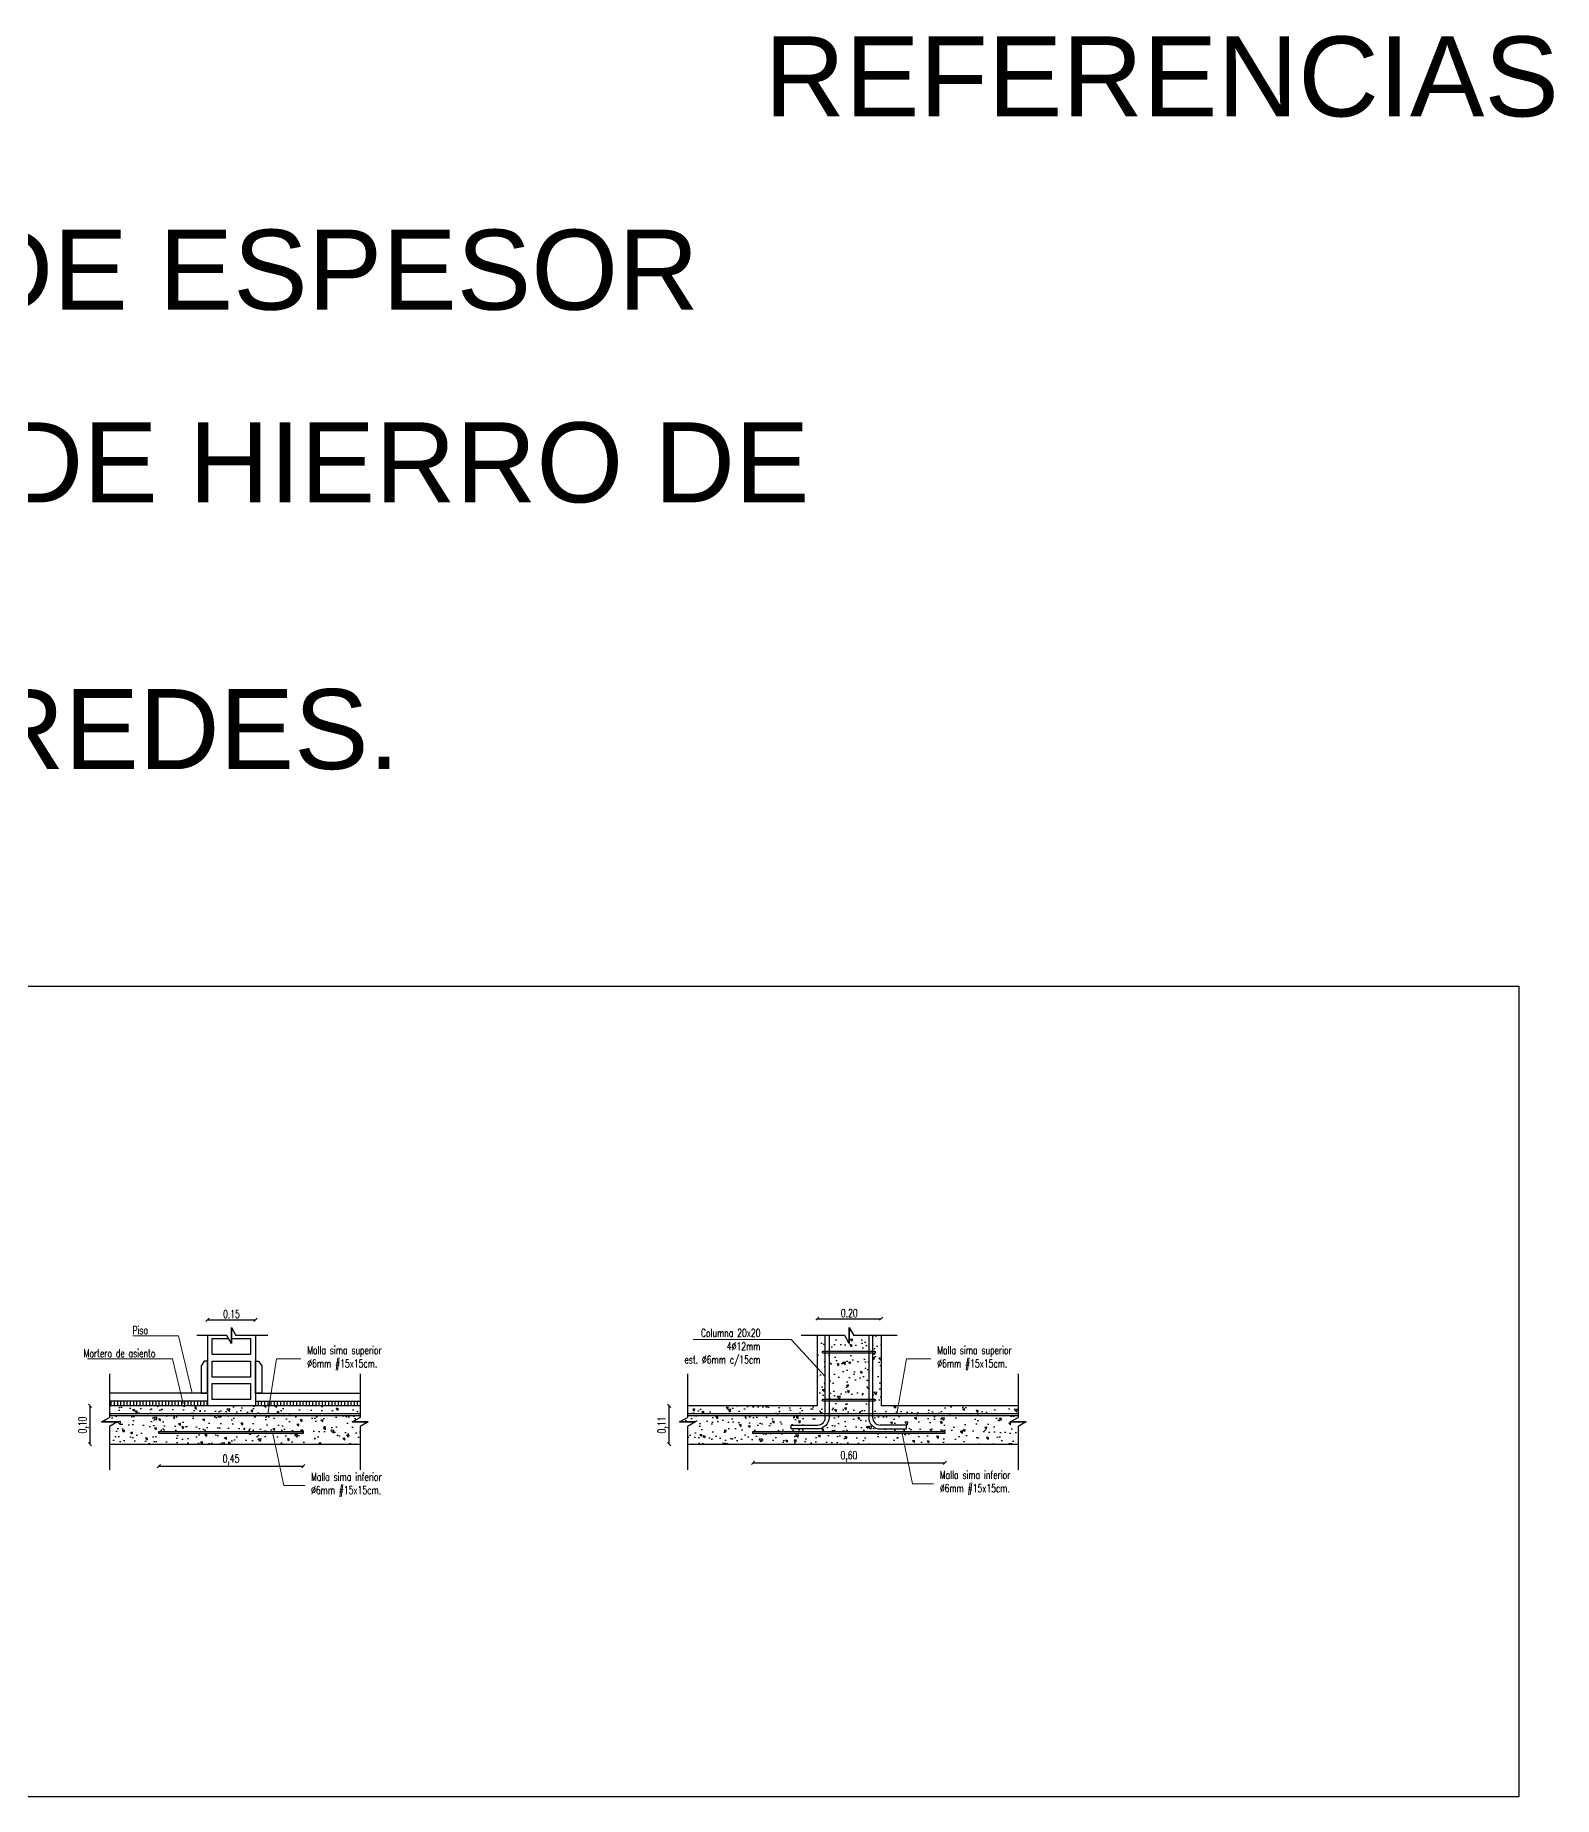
# Model space of a CAD drawing. Header units: millimetres. Extents: x 157 to 449, y 13 to 189.
# Drawn here: x 211.39 to 216.14, y 183.52 to 189.02 of the extents above; entities that cross this region are included whole.
import ezdxf
from ezdxf import colors
from ezdxf.entities.mleader import LeaderData, LeaderLine
from ezdxf.math import Vec2, Vec3

# ---------------------------------------------------------------- set-up
doc = ezdxf.new("R2010")
doc.units = ezdxf.units.MM
doc.header["$LTSCALE"] = 0.1
doc.header["$MEASUREMENT"] = 0
doc.header["$PDMODE"] = 3
doc.header["$PDSIZE"] = 0.1
doc.layers.get('DEFPOINTS').update_dxf_attribs({"color": 1})
doc.layers.add('00-COTAS', color=1, linetype='Continuous', lineweight=9)
doc.layers.add('referencias', color=1, linetype='Continuous', lineweight=5)
for name, color, linetype in [('00-muros-a', 2, 'Continuous'), ('armadura', 10, 'Continuous'), ('CORTE-3', 3, 'Continuous'), ('corte2', 2, 'Continuous'), ('corte5', 5, 'Continuous'), ('FUNDACIONES-TEXTOS', 2, 'Continuous'), ('LADRILLOS', 3, 'Continuous'), ('TRAMAS', 8, 'Continuous')]:
    doc.layers.add(name, color=color, linetype=linetype)
doc.styles.add('COTAS', font='ROMANS.shx', dxfattribs={"width": 0.7})
doc.dimstyles.new('COTA-20', dxfattribs={"dimscale": 1.75, "dimtxt": 0.015, "dimasz": 0.004, "dimexe": 0.08, "dimexo": 0.1, "dimgap": 0.005, "dimtad": 1, "dimzin": 0, "dimdsep": 46, "dimtxsty": 'COTAS', "dimblk": 'DOT', "dimcen": 0.1, "dimse1": 1, "dimse2": 1, "dimclrd": 256, "dimclre": 256, "dimclrt": 256, "dimadec": 0, "dimazin": 0, "dimtfac": 1, "dimtix": 1, "dimtmove": 2, "dimatfit": 3, "dimldrblk": 'DOT', "dimfxl": 0, "dimtolj": 1, "dimtzin": 0, "dimarcsym": 0})
pattern_1 = [(140, (-18.308726, 46.759826), (0.006275213, 0.071726018), [0.0075, -0.0825]), (85, (-18.308726, 46.759826), (-0.075219213, -0.013875133), [0.006, -0.066]), (190.451444, (-18.3082, 46.7658), (-0.068943999, 0.057850885), [0.00637402, -0.070114211]), (136.1842, (-18.32873, 46.75983), (0.016551928, 0.106724133), [0.01125, -0.12375]), (186.635635, (-18.32735, 46.76872), (-0.09741186, 0.093466195), [0.009561034, -0.105171376]), (81.184164, (-18.32873, 46.75983), (-0.09741186, 0.093466195), [0.009, -0.099]), (111, (-18.323726, 46.769826), (0.040261889, 0.059690705), [0.0075, -0.0825]), (56, (-18.323726, 46.769826), (-0.072515005, 0.024331533), [0.006, -0.066]), (161.451445, (-18.32037, 46.7748), (-0.032253115, 0.084022238), [0.006374019, -0.070114211]), (127.5, (-18.308726, 46.759826), (-0.0332893854, 0.0012159855), [0, -0.0652, 0, -0.067, 0, -0.06625]), (97.5, (-18.308726, 46.759826), (-0.039441171, 0.0263069537), [0, -0.0382, 0, -0.0637, 0, -0.02525]), (57.5, (-18.308726, 46.737526), (0.0022554872, 0.0533822436), [0, -0.025, 0, -0.078, 0, -0.1035]), (47.5, (-18.308726, 46.727526), (-0.010010498, 0.058318617), [0, -0.0325, 0, -0.0518, 0, -0.0735])]
pattern_2 = [(140, (-18.979884, 46.759826), (0.006275213, 0.071726018), [0.0075, -0.0825]), (85, (-18.979884, 46.759826), (-0.075219213, -0.013875133), [0.006, -0.066]), (190.451444, (-18.97936, 46.7658), (-0.068943999, 0.057850885), [0.00637402, -0.070114211]), (136.1842, (-18.99988, 46.75983), (0.016551928, 0.106724133), [0.01125, -0.12375]), (186.635635, (-18.9985, 46.76872), (-0.09741186, 0.093466195), [0.009561034, -0.105171376]), (81.184164, (-18.99988, 46.75983), (-0.09741186, 0.093466195), [0.009, -0.099]), (111, (-18.994884, 46.769826), (0.040261889, 0.059690705), [0.0075, -0.0825]), (56, (-18.994884, 46.769826), (-0.072515005, 0.024331533), [0.006, -0.066]), (161.451445, (-18.99153, 46.7748), (-0.032253115, 0.084022238), [0.006374019, -0.070114211]), (127.5, (-18.979884, 46.759826), (-0.0332893854, 0.0012159855), [0, -0.0652, 0, -0.067, 0, -0.06625]), (97.5, (-18.979884, 46.759826), (-0.039441171, 0.0263069537), [0, -0.0382, 0, -0.0637, 0, -0.02525]), (57.5, (-18.979884, 46.737526), (0.0022554872, 0.0533822436), [0, -0.025, 0, -0.078, 0, -0.1035]), (47.5, (-18.979884, 46.727526), (-0.010010498, 0.058318617), [0, -0.0325, 0, -0.0518, 0, -0.0735])]

# ---------------------------------------------------------------- blocks, each defined once
blk = doc.blocks.new('_Oblique')
at = {"color": 0, "linetype": 'ByBlock', "lineweight": -2}
blk.add_line((-0.5, -0.5), (0.5, 0.5), dxfattribs=at)
blk = doc.blocks.new('*D14')
at = {"layer": '00-COTAS', "lineweight": -2, "transparency": 16777216}
blk.add_line((211.7786, 184.5489), (212.2304, 184.5489), dxfattribs=at)
at = {"layer": 'DEFPOINTS', "color": 0, "transparency": 16777216}
for p in [(211.7786, 184.6676), (212.2304, 184.6676), (212.2304, 184.5489)]:
    blk.add_point(p, dxfattribs=at)
at = {"layer": '00-COTAS', "lineweight": -2, "transparency": 16777216, "xscale": 0.01, "yscale": 0.01, "zscale": 0.01, "rotation": 180}
blk.add_blockref('_Oblique', (211.7786, 184.5489), dxfattribs=at)
at = {"layer": '00-COTAS', "lineweight": -2, "transparency": 16777216, "xscale": 0.01, "yscale": 0.01, "zscale": 0.01}
blk.add_blockref('_Oblique', (212.2304, 184.5489), dxfattribs=at)
at = {"layer": '00-COTAS', "transparency": 16777216, "insert": (212.0045, 184.5688), "char_height": 0.025, "attachment_point": 5, "style": 'COTAS'}
blk.add_mtext('\\A1;0,45', dxfattribs=at)
blk = doc.blocks.new('_Dot')
at = {"color": 0, "linetype": 'ByBlock', "lineweight": -2}
blk.add_line((-0.5, 0), (-1, 0), dxfattribs=at)
at = {"color": 0, "linetype": 'ByBlock', "const_width": 0.5}
blk.add_lwpolyline([(-0.25, 0, 1), (0.25, 0, 1)], format="xyb", close=True, dxfattribs=at)
blk = doc.blocks.new('*D15')
at = {"layer": '00-COTAS', "lineweight": -2, "transparency": 16777216}
blk.add_line((213.636, 184.5595), (214.236, 184.5595), dxfattribs=at)
at = {"layer": 'DEFPOINTS', "color": 0, "transparency": 16777216}
for p in [(213.636, 184.6676), (214.236, 184.6676), (214.236, 184.5595)]:
    blk.add_point(p, dxfattribs=at)
at = {"layer": '00-COTAS', "lineweight": -2, "transparency": 16777216, "xscale": 0.01, "yscale": 0.01, "zscale": 0.01, "rotation": 180}
blk.add_blockref('_Oblique', (213.636, 184.5595), dxfattribs=at)
at = {"layer": '00-COTAS', "lineweight": -2, "transparency": 16777216, "xscale": 0.01, "yscale": 0.01, "zscale": 0.01}
blk.add_blockref('_Oblique', (214.236, 184.5595), dxfattribs=at)
at = {"layer": '00-COTAS', "transparency": 16777216, "insert": (213.936, 184.5794), "char_height": 0.025, "attachment_point": 5, "style": 'COTAS'}
blk.add_mtext('\\A1;0,60', dxfattribs=at)
blk = doc.blocks.new('*D6')
at = {"layer": '00-COTAS', "lineweight": -2, "transparency": 16777216}
blk.add_line((211.5636, 184.6176), (211.5636, 184.7376), dxfattribs=at)
at = {"layer": 'DEFPOINTS', "color": 0, "transparency": 16777216}
for p in [(211.5636, 184.7376), (211.6306, 184.7376), (211.6306, 184.6176)]:
    blk.add_point(p, dxfattribs=at)
at = {"layer": '00-COTAS', "lineweight": -2, "transparency": 16777216, "xscale": 0.01, "yscale": 0.01, "zscale": 0.01}
for p, rotation in [((211.5636, 184.7376), 90), ((211.5636, 184.6176), 270)]:
    blk.add_blockref('_Oblique', p, dxfattribs=dict(at, rotation=rotation))
at = {"layer": '00-COTAS', "transparency": 16777216, "insert": (211.5437, 184.6776), "char_height": 0.025, "attachment_point": 5, "rotation": 90, "style": 'COTAS'}
blk.add_mtext('\\A1;0,10', dxfattribs=at)
blk = doc.blocks.new('*D7')
at = {"layer": '00-COTAS', "lineweight": -2, "transparency": 16777216}
blk.add_line((213.3743, 184.6176), (213.3743, 184.7376), dxfattribs=at)
at = {"layer": 'DEFPOINTS', "color": 0, "transparency": 16777216}
for p in [(213.3743, 184.7376), (213.4412, 184.7376), (213.4412, 184.6176)]:
    blk.add_point(p, dxfattribs=at)
at = {"layer": '00-COTAS', "lineweight": -2, "transparency": 16777216, "xscale": 0.01, "yscale": 0.01, "zscale": 0.01}
for p, rotation in [((213.3743, 184.7376), 90), ((213.3743, 184.6176), 270)]:
    blk.add_blockref('_Oblique', p, dxfattribs=dict(at, rotation=rotation))
at = {"layer": '00-COTAS', "transparency": 16777216, "insert": (213.3544, 184.6776), "char_height": 0.025, "attachment_point": 5, "rotation": 90, "style": 'COTAS'}
blk.add_mtext('\\A1;0,11', dxfattribs=at)
blk = doc.blocks.new('*D9')
at = {"layer": '00-COTAS', "lineweight": -2, "transparency": 16777216}
blk.add_line((211.9307, 185.0067), (212.0807, 185.0067), dxfattribs=at)
at = {"layer": 'DEFPOINTS', "color": 0, "transparency": 16777216}
for p in [(212.0807, 185.0067), (211.9307, 184.9574), (212.0807, 184.9574)]:
    blk.add_point(p, dxfattribs=at)
at = {"layer": '00-COTAS', "lineweight": -2, "transparency": 16777216, "xscale": 0.01, "yscale": 0.01, "zscale": 0.01, "rotation": 180}
blk.add_blockref('_Oblique', (211.9307, 185.0067), dxfattribs=at)
at = {"layer": '00-COTAS', "lineweight": -2, "transparency": 16777216, "xscale": 0.01, "yscale": 0.01, "zscale": 0.01}
blk.add_blockref('_Oblique', (212.0807, 185.0067), dxfattribs=at)
at = {"layer": '00-COTAS', "transparency": 16777216, "insert": (212.0057, 185.0242), "char_height": 0.025, "attachment_point": 5, "style": 'COTAS'}
blk.add_mtext('\\A1;0.15', dxfattribs=at)
blk = doc.blocks.new('*D10')
at = {"layer": '00-COTAS', "lineweight": -2, "transparency": 16777216}
blk.add_line((213.8371, 185.01), (214.0371, 185.01), dxfattribs=at)
at = {"layer": 'DEFPOINTS', "color": 0, "transparency": 16777216}
for p in [(214.0371, 185.01), (213.8371, 184.9574), (214.0371, 184.9574)]:
    blk.add_point(p, dxfattribs=at)
at = {"layer": '00-COTAS', "lineweight": -2, "transparency": 16777216, "xscale": 0.01, "yscale": 0.01, "zscale": 0.01, "rotation": 180}
blk.add_blockref('_Oblique', (213.8371, 185.01), dxfattribs=at)
at = {"layer": '00-COTAS', "lineweight": -2, "transparency": 16777216, "xscale": 0.01, "yscale": 0.01, "zscale": 0.01}
blk.add_blockref('_Oblique', (214.0371, 185.01), dxfattribs=at)
at = {"layer": '00-COTAS', "transparency": 16777216, "insert": (213.9371, 185.0275), "char_height": 0.025, "attachment_point": 5, "style": 'COTAS'}
blk.add_mtext('\\A1;0.20', dxfattribs=at)
blk = doc.blocks.new('_None')

msp = doc.modelspace()

# ---------------------------------------------------------------- hatches: boundary and pattern name
at = {"layer": 'armadura'}
for points in [[(211.6914, 184.7034, 1), (211.6974, 184.7034, 1)], [(211.8308, 184.7035, 1), (211.8368, 184.7035, 1)], [(211.9691, 184.7035, 1), (211.9751, 184.7035, 1)], [(212.1191, 184.7035, 1), (212.1251, 184.7035, 1)], [(212.2691, 184.7035, 1), (212.2751, 184.7035, 1)], [(213.6229, 184.7034, 1), (213.6289, 184.7034, 1)], [(213.7623, 184.7035, 1), (213.7683, 184.7035, 1)], [(213.9005, 184.7035, 1), (213.9065, 184.7035, 1)], [(214.0505, 184.7035, 1), (214.0565, 184.7035, 1)], [(214.2005, 184.7035, 1), (214.2065, 184.7035, 1)], [(211.7831, 184.6609, 1), (211.7891, 184.6609, 1)], [(211.9206, 184.6609, 1), (211.9266, 184.6609, 1)], [(212.0708, 184.6609, 1), (212.0768, 184.6609, 1)], [(212.2208, 184.6609, 1), (212.2268, 184.6609, 1)], [(213.6391, 184.6609, 1), (213.6451, 184.6609, 1)], [(213.7891, 184.6609, 1), (213.7951, 184.6609, 1)], [(213.9266, 184.6609, 1), (213.9326, 184.6609, 1)], [(214.0768, 184.6609, 1), (214.0828, 184.6609, 1)], [(214.2268, 184.6609, 1), (214.2328, 184.6609, 1)]]:
    msp.add_hatch(color=256, dxfattribs=at).paths.add_polyline_path(points)
at = {"layer": 'corte2'}
h = msp.add_hatch(dxfattribs=at)
h.set_pattern_fill('_USER', color=256, scale=0.01, angle=90, style=0, pattern_type=0)
h.set_pattern_definition([(90, (-18.979884, 46.759826), (-0.01, 6e-19), [])])
h.paths.add_polyline_path([(211.8818, 184.7526), (211.6245, 184.7526), (211.6245, 184.7376), (211.8863, 184.7376)])
h.paths.add_polyline_path([(211.9307, 184.7526), (211.8818, 184.7526), (211.8863, 184.7376), (211.9307, 184.7376)])
h.paths.add_polyline_path([(212.4082, 184.7526), (212.0807, 184.7526), (212.0807, 184.7376), (212.4082, 184.7376)])
at = {"layer": 'TRAMAS'}
h = msp.add_hatch(dxfattribs=at)
h.set_pattern_fill('AR-CONC', color=256, scale=0.01, angle=90, style=0)
h.set_pattern_definition(pattern_1)
h.paths.add_polyline_path([(213.9978, 184.9574), (213.9512, 184.9574), (213.9371, 184.9824), (213.9371, 184.9324), (213.923, 184.9574), (213.8741, 184.9574), (213.8741, 184.9084), (213.9978, 184.9084)])
h.paths.add_polyline_path([(213.9978, 184.9024), (213.8741, 184.9024), (213.8741, 184.7584), (213.9978, 184.7584)])
h.paths.add_polyline_path([(213.9978, 184.7524), (213.8741, 184.7524), (213.8741, 184.7376), (213.9978, 184.7376)])
h.paths.add_polyline_path([(214.0371, 184.9574), (214.0098, 184.9574), (214.0098, 184.9084), (214.0162, 184.9084, -1), (214.0162, 184.9024), (214.0098, 184.9024), (214.0098, 184.7584), (214.0162, 184.7584, -1), (214.0162, 184.7524), (214.0098, 184.7524), (214.0098, 184.7376), (214.0371, 184.7376)])
h.paths.add_polyline_path([(213.8621, 184.9024), (213.8555, 184.9024, -1), (213.8555, 184.9084), (213.8621, 184.9084), (213.8621, 184.9574), (213.8371, 184.9574), (213.8371, 184.7376), (213.8621, 184.7376), (213.8621, 184.7524), (213.8555, 184.7524, -1), (213.8555, 184.7584), (213.8621, 184.7584)])
h = msp.add_hatch(dxfattribs=at)
h.set_pattern_fill('AR-CONC', color=256, scale=0.01, angle=90, style=0)
h.set_pattern_definition(pattern_2)
h.paths.add_polyline_path([(212.4082, 184.6735), (212.4332, 184.6876), (212.3832, 184.6876), (212.4082, 184.7017), (212.4082, 184.7066), (211.6245, 184.7066), (211.6245, 184.7017), (211.5995, 184.6876), (211.6495, 184.6876), (211.6245, 184.6735), (211.6245, 184.6176), (212.4082, 184.6176)])
h.paths.add_polyline_path([(211.7786, 184.6576), (212.2304, 184.6576), (212.2304, 184.6516), (211.7786, 184.6516)], flags=16)
h = msp.add_hatch(dxfattribs=at)
h.set_pattern_fill('AR-CONC', color=256, scale=0.01, angle=90, style=0)
h.set_pattern_definition(pattern_2)
h.paths.add_polyline_path([(212.4082, 184.7376), (211.6245, 184.7376), (211.6245, 184.7126), (212.4082, 184.7126)])
h = msp.add_hatch(dxfattribs=at)
h.set_pattern_fill('AR-CONC', color=256, scale=0.01, angle=90, style=0)
h.set_pattern_definition(pattern_1)
h.paths.add_polyline_path([(213.9978, 184.7015), (213.9978, 184.7066), (213.8741, 184.7066), (213.8741, 184.7015, -0.414214), (213.8381, 184.6655), (213.7557, 184.6655), (213.7557, 184.6775), (213.8381, 184.6775, 0.414214), (213.8621, 184.7015), (213.8621, 184.7066), (213.4309, 184.7066), (213.4309, 184.7017), (213.4059, 184.6876), (213.4559, 184.6876), (213.4309, 184.6735), (213.4309, 184.6176), (214.4646, 184.6176), (214.4646, 184.6735), (214.4896, 184.6876), (214.4396, 184.6876), (214.4646, 184.7017), (214.4646, 184.7066), (214.0098, 184.7066), (214.0098, 184.7015, 0.414214), (214.0338, 184.6775), (214.1162, 184.6775), (214.1162, 184.6655), (214.0338, 184.6655, -0.414214)])
h.paths.add_polyline_path([(214.236, 184.6576), (214.236, 184.6516), (213.636, 184.6516), (213.636, 184.6576)], flags=16)
h = msp.add_hatch(dxfattribs=at)
h.set_pattern_fill('AR-CONC', color=256, scale=0.01, angle=90, style=0)
h.set_pattern_definition(pattern_1)
h.paths.add_polyline_path([(213.8621, 184.7376), (213.4309, 184.7376), (213.4309, 184.7126), (213.8621, 184.7126)])
h = msp.add_hatch(dxfattribs=at)
h.set_pattern_fill('AR-CONC', color=256, scale=0.01, angle=90, style=0)
h.set_pattern_definition(pattern_1)
h.paths.add_polyline_path([(213.9978, 184.7376), (213.8741, 184.7376), (213.8741, 184.7126), (213.9978, 184.7126)])
h = msp.add_hatch(dxfattribs=at)
h.set_pattern_fill('AR-CONC', color=256, scale=0.01, angle=90, style=0)
h.set_pattern_definition(pattern_1)
h.paths.add_polyline_path([(214.4646, 184.7376), (214.0098, 184.7376), (214.0098, 184.7126), (214.4646, 184.7126)])

# ---------------------------------------------------------------- linework, layer by layer
for p, q in [((212.0057, 184.9824), (212.0057, 184.9324)), ((212.0057, 184.9324), (212.0057, 184.9824)), ((212.0057, 184.9824), (212.0197, 184.9574)), ((213.9371, 184.9824), (213.9371, 184.9324)), ((213.9371, 184.9324), (213.9371, 184.9824)), ((213.9371, 184.9824), (213.9512, 184.9574)), ((211.9916, 184.9574), (211.8975, 184.9574)), ((212.0057, 184.9324), (211.9916, 184.9574)), ((212.1195, 184.9574), (212.0197, 184.9574)), ((213.923, 184.9574), (213.7871, 184.9574)), ((213.9371, 184.9324), (213.923, 184.9574)), ((214.0871, 184.9574), (213.9512, 184.9574)), ((211.6245, 184.8376), (211.6245, 184.7017)), ((212.4082, 184.8376), (212.4082, 184.7017)), ((213.4309, 184.8376), (213.4309, 184.7017)), ((214.4646, 184.8376), (214.4646, 184.7017)), ((211.5995, 184.6876), (211.6245, 184.7017)), ((211.5995, 184.6876), (211.6495, 184.6876)), ((211.6495, 184.6876), (211.5995, 184.6876)), ((211.6495, 184.6876), (211.6245, 184.6735)), ((212.3832, 184.6876), (212.4082, 184.7017)), ((212.3832, 184.6876), (212.4332, 184.6876)), ((212.4332, 184.6876), (212.3832, 184.6876)), ((212.4332, 184.6876), (212.4082, 184.6735)), ((213.4059, 184.6876), (213.4309, 184.7017)), ((213.4059, 184.6876), (213.4559, 184.6876)), ((213.4559, 184.6876), (213.4059, 184.6876)), ((213.4559, 184.6876), (213.4309, 184.6735)), ((214.4396, 184.6876), (214.4646, 184.7017)), ((214.4396, 184.6876), (214.4896, 184.6876)), ((214.4896, 184.6876), (214.4396, 184.6876)), ((214.4896, 184.6876), (214.4646, 184.6735)), ((211.6245, 184.6735), (211.6245, 184.5376)), ((212.4082, 184.6735), (212.4082, 184.5376)), ((213.4309, 184.6735), (213.4309, 184.5376)), ((214.4646, 184.6735), (214.4646, 184.5376))]:
    msp.add_line(p, q)
msp.add_lwpolyline([(207.9493, 186.0488), (216.0307, 186.0488), (216.0307, 183.516), (207.9493, 183.516)], close=True)
at = {"layer": '00-muros-a'}
for p, q in [((211.9307, 184.9574), (211.9307, 184.7376)), ((212.0807, 184.9574), (212.0807, 184.7376)), ((213.8371, 184.9574), (213.8371, 184.7376)), ((214.0371, 184.9574), (214.0371, 184.7376)), ((212.4082, 184.7376), (211.6245, 184.7376)), ((213.8371, 184.7376), (213.4309, 184.7376)), ((214.4646, 184.7376), (214.0371, 184.7376)), ((211.6245, 184.6176), (212.4082, 184.6176)), ((213.4309, 184.6176), (214.4646, 184.6176))]:
    msp.add_line(p, q, dxfattribs=at)
at = {"layer": 'armadura'}
for p, q in [((212.4082, 184.7126), (211.6245, 184.7126)), ((212.4082, 184.7066), (211.6245, 184.7066)), ((214.4646, 184.7126), (213.4309, 184.7126)), ((214.4646, 184.7066), (213.4309, 184.7066))]:
    msp.add_line(p, q, dxfattribs=at)
for points in [[(213.8741, 184.9574), (213.8741, 184.7015, -0.414214), (213.8381, 184.6655), (213.7557, 184.6655), (213.7557, 184.6775), (213.8381, 184.6775, 0.414214), (213.8621, 184.7015), (213.8621, 184.9574)], [(213.9978, 184.9574), (213.9978, 184.7015, 0.414214), (214.0338, 184.6655), (214.1162, 184.6655), (214.1162, 184.6775), (214.0338, 184.6775)], [(214.0098, 184.9574), (214.0098, 184.7015, 0.414214), (214.0338, 184.6775)]]:
    msp.add_lwpolyline(points, format="xyb", dxfattribs=at)
for points in [[(213.8555, 184.9084), (214.0162, 184.9084, -1), (214.0162, 184.9024), (213.8555, 184.9024, -1)], [(213.8555, 184.7584), (214.0162, 184.7584, -1), (214.0162, 184.7524), (213.8555, 184.7524, -1)]]:
    msp.add_lwpolyline(points, format="xyb", close=True, dxfattribs=at)
for points in [[(212.2304, 184.6516), (211.7786, 184.6516), (211.7786, 184.6576), (212.2304, 184.6576)], [(214.236, 184.6516), (213.636, 184.6516), (213.636, 184.6576), (214.236, 184.6576)]]:
    msp.add_lwpolyline(points, close=True, dxfattribs=at)
at = {"layer": 'CORTE-3'}
for p, q in [((211.9307, 184.7526), (211.6245, 184.7526)), ((212.0807, 184.7526), (212.4082, 184.7526))]:
    msp.add_line(p, q, dxfattribs=at)
at = {"layer": 'corte5'}
for p, q in [((211.9307, 184.7776), (211.6245, 184.7776)), ((212.0807, 184.7776), (212.4082, 184.7776))]:
    msp.add_line(p, q, dxfattribs=at)
for points in [[(211.9107, 184.7776), (211.9307, 184.7776), (211.9307, 184.8776), (211.9209, 184.8776), (211.9107, 184.8626)], [(212.1007, 184.7776), (212.0807, 184.7776), (212.0807, 184.8776), (212.0904, 184.8776), (212.1007, 184.8626)]]:
    msp.add_lwpolyline(points, close=True, dxfattribs=at)
at = {"layer": 'LADRILLOS'}
msp.add_lwpolyline([(212.0057, 184.9476), (212.0657, 184.9476), (212.0657, 184.8976), (211.9457, 184.8976), (211.9457, 184.9476), (211.9971, 184.9476)], dxfattribs=at)
for points in [[(211.9457, 184.8776), (212.0657, 184.8776), (212.0657, 184.8276), (211.9457, 184.8276)], [(211.9457, 184.8076), (212.0657, 184.8076), (212.0657, 184.7576), (211.9457, 184.7576)]]:
    msp.add_lwpolyline(points, close=True, dxfattribs=at)

# ---------------------------------------------------------------- texts
at = {"layer": 'FUNDACIONES-TEXTOS', "char_height": 0.25}
for s, insert, width, attachment_point in [('{\\fArial|b0|i0|c0|p34;REFERENCIAS}', (216.1555, 189.0171), 9.843168, 3), ('{\\fArial|b0|i0|c0|p34;PLATEA DE HºAº DE 11 CM DE ESPESOR}', (206.6329, 188.4132), 9.843168, 1), ('{\\fArial|b0|i0|c0|p34;MALLA ELECTROSOLDADA DE HIERRO DE \\PØ6mm DE 15 CM X15 CM\\PCON REFUERZOS BAJO PAREDES.}', (206.6329, 187.811), 11.783286, 1)]:
    msp.add_mtext(s, dxfattribs=dict(at, insert=insert, width=width, attachment_point=attachment_point))

# ---------------------------------------------------------------- dimensions: what is measured, and where the dimension line sits
at = {"layer": '00-COTAS'}
for base, p1, p2, picture, middle in [((212.0807, 185.0067), (211.9307, 184.9574), (212.0807, 184.9574), '*D9', (212.0057, 185.0242)), ((214.0371, 185.01), (213.8371, 184.9574), (214.0371, 184.9574), '*D10', (213.9371, 185.0275))]:
    dim = msp.add_linear_dim(base=base, p1=p1, p2=p2, dimstyle='COTA-20', override={"dimscale": 1, "dimtxt": 0.025, "dimasz": 0.01, "dimblk1": 'Oblique', "dimblk2": 'Oblique', "dimsah": 1}, dxfattribs=at)
    dim.commit()
    dim.dimension.update_dxf_attribs({"geometry": picture, "text_midpoint": middle})
for base, p1, p2, text, picture, middle in [((211.5636, 184.7376), (211.6306, 184.6176), (211.6306, 184.7376), '0,10', '*D6', (211.5437, 184.6776)), ((213.3743, 184.7376), (213.4412, 184.6176), (213.4412, 184.7376), '0,11', '*D7', (213.3544, 184.6776))]:
    dim = msp.add_linear_dim(base=base, p1=p1, p2=p2, angle=90, text=text, dimstyle='COTA-20', override={"dimscale": 1, "dimtxt": 0.025, "dimasz": 0.01, "dimblk1": 'Oblique', "dimblk2": 'Oblique', "dimsah": 1}, dxfattribs=at)
    dim.commit()
    dim.dimension.update_dxf_attribs({"geometry": picture, "text_midpoint": middle})
for base, p1, p2, text, picture, middle in [((212.2304, 184.5489), (211.7786, 184.6676), (212.2304, 184.6676), '0,45', '*D14', (212.0045, 184.5688)), ((214.236, 184.5595), (213.636, 184.6676), (214.236, 184.6676), '0,60', '*D15', (213.936, 184.5794))]:
    dim = msp.add_linear_dim(base=base, p1=p1, p2=p2, text=text, dimstyle='COTA-20', override={"dimscale": 1, "dimtxt": 0.025, "dimasz": 0.01, "dimblk1": 'Oblique', "dimblk2": 'Oblique', "dimsah": 1}, dxfattribs=at)
    dim.commit()
    dim.dimension.update_dxf_attribs({"geometry": picture, "text_midpoint": middle})

# ---------------------------------------------------------------- leaders
at = {"layer": 'referencias'}
ml = msp.add_multileader_mtext('Standard', dxfattribs=at)
ml.set_content('{\\C256;Piso}', color=2, style='COTAS')
ml.set_leader_properties(color=256, linetype='ByLayer', lineweight=-1)
ml.set_arrow_properties(name='NONE')
ml.build(insert=Vec2(0, 0))
ml.multileader.update_dxf_attribs({"text_left_attachment_type": 2, "text_right_attachment_type": 6, "dogleg_length": 0.01, "arrow_head_size": 0.01})
ctx = ml.context
ctx.base_point, ctx.char_height, ctx.arrow_head_size, ctx.landing_gap_size, ctx.plane_origin = Vec3(211.6764, 184.974), 0.025, 0.01, 0.02, Vec3(211.4263, 184.7668)
ctx.left_attachment, ctx.right_attachment, ctx.text_align_type = 2, 6, 2
notes = []
notes.append((ctx, [(0, (1, 1, 0), (211.8405, 184.9565), (-1, 0), 0.0757, [(0, [(211.8833, 184.7776)], 0, [])])]))
ctx.mtext.insert, ctx.mtext.alignment, ctx.mtext.flow_direction = Vec3(211.7448, 184.9865), 3, 5
ml = msp.add_multileader_mtext('Standard', dxfattribs=at)
ml.set_content('{\\C256;Columna 20x20\\P4%%C12mm\\Pest. %%C6mm c/15cm}', color=2, style='COTAS')
ml.set_leader_properties(color=256, linetype='ByLayer', lineweight=-1)
ml.set_arrow_properties(name='NONE')
ml.build(insert=Vec2(0, 0))
ml.multileader.update_dxf_attribs({"text_left_attachment_type": 2, "text_right_attachment_type": 6, "dogleg_length": 0.01, "arrow_head_size": 0.01})
ctx = ml.context
ctx.base_point, ctx.char_height, ctx.arrow_head_size, ctx.landing_gap_size, ctx.plane_origin = Vec3(213.3737, 184.9171), 0.025, 0.01, 0.02, Vec3(213.3245, 184.643)
ctx.left_attachment, ctx.right_attachment, ctx.text_align_type = 2, 6, 2
notes.append((ctx, [(0, (1, 1, 0), (213.7552, 184.9445), (-1, 0), 0.0757, [(0, [(213.8621, 184.8294)], 0, [])])]))
ctx.mtext.insert, ctx.mtext.alignment, ctx.mtext.flow_direction = Vec3(213.6595, 184.9778), 3, 5
ml = msp.add_multileader_mtext('Standard', dxfattribs=at)
ml.set_content('{\\C256;Mortero de asiento}', color=2, style='COTAS')
ml.set_leader_properties(color=256, linetype='ByLayer', lineweight=-1)
ml.set_arrow_properties(name='NONE')
ml.build(insert=Vec2(0, 0))
ml.multileader.update_dxf_attribs({"text_left_attachment_type": 2, "text_right_attachment_type": 6, "dogleg_length": 0.01, "arrow_head_size": 0.01})
ctx = ml.context
ctx.base_point, ctx.char_height, ctx.arrow_head_size, ctx.landing_gap_size, ctx.plane_origin = Vec3(211.4963, 184.9018), 0.025, 0.01, 0.02, Vec3(211.4263, 184.643)
ctx.left_attachment, ctx.right_attachment, ctx.text_align_type = 2, 6, 2
notes.append((ctx, [(0, (1, 1, 0), (211.8215, 184.8843), (-1, 0), 0.0335, [(0, [(211.8545, 184.7451)], 0, [])])]))
ctx.mtext.insert, ctx.mtext.alignment, ctx.mtext.flow_direction = Vec3(211.768, 184.9143), 3, 5
ml = msp.add_multileader_mtext('Standard', dxfattribs=at)
ml.set_content('{\\C256;Malla sima superior\\P%%C6mm #15x15cm.}', color=2, style='COTAS')
ml.set_leader_properties(color=256, linetype='ByLayer', lineweight=-1)
ml.set_arrow_properties(name='NONE')
ml.build(insert=Vec2(0, 0))
ml.multileader.update_dxf_attribs({"text_left_attachment_type": 2, "text_right_attachment_type": 6, "dogleg_length": 0.01, "arrow_head_size": 0.01})
ctx = ml.context
ctx.base_point, ctx.char_height, ctx.arrow_head_size, ctx.landing_gap_size, ctx.plane_origin = Vec3(212.2227, 184.8843), 0.025, 0.01, 0.02, Vec3(212.5803, 184.643)
ctx.left_attachment, ctx.right_attachment = 2, 6
notes.append((ctx, [(0, (1, 1, 0), (212.1469, 184.8843), (1, 0), 0.0757, [(0, [(212.1192, 184.7126)], 0, [])])]))
ctx.mtext.insert, ctx.mtext.flow_direction = Vec3(212.2427, 184.9242), 5
ml = msp.add_multileader_mtext('Standard', dxfattribs=at)
ml.set_content('{\\C256;Malla sima superior\\P%%C6mm #15x15cm.}', color=2, style='COTAS')
ml.set_leader_properties(color=256, linetype='ByLayer', lineweight=-1)
ml.set_arrow_properties(name='NONE')
ml.build(insert=Vec2(0, 0))
ml.multileader.update_dxf_attribs({"text_left_attachment_type": 2, "text_right_attachment_type": 6, "dogleg_length": 0.01, "arrow_head_size": 0.01})
ctx = ml.context
ctx.base_point, ctx.char_height, ctx.arrow_head_size, ctx.landing_gap_size, ctx.plane_origin = Vec3(214.1922, 184.8843), 0.025, 0.01, 0.02, Vec3(214.5472, 184.643)
ctx.left_attachment, ctx.right_attachment = 2, 6
notes.append((ctx, [(0, (1, 1, 0), (214.1165, 184.8843), (1, 0), 0.0757, [(0, [(214.0862, 184.7126)], 0, [])])]))
ctx.mtext.insert, ctx.mtext.flow_direction = Vec3(214.2122, 184.9242), 5
ml = msp.add_multileader_mtext('Standard', dxfattribs=at)
ml.set_content('{\\C256;Malla sima inferior\\P%%C6mm #15x15cm.}', color=2, style='COTAS')
ml.set_leader_properties(color=256, linetype='ByLayer', lineweight=-1)
ml.set_arrow_properties(name='NONE')
ml.build(insert=Vec2(0, 0))
ml.multileader.update_dxf_attribs({"text_left_attachment_type": 2, "text_right_attachment_type": 6, "dogleg_length": 0.01, "arrow_head_size": 0.01})
ctx = ml.context
ctx.base_point, ctx.char_height, ctx.arrow_head_size, ctx.landing_gap_size, ctx.plane_origin = Vec3(212.2346, 184.4884), 0.025, 0.01, 0.02, Vec3(212.5803, 184.6676)
ctx.left_attachment, ctx.right_attachment = 2, 6
notes.append((ctx, [(0, (1, 1, 0), (212.1693, 184.4884), (1, 0), 0.0653, [(0, [(212.1355, 184.6516)], 0, [])])]))
ctx.mtext.insert, ctx.mtext.flow_direction = Vec3(212.2546, 184.5283), 5
ml = msp.add_multileader_mtext('Standard', dxfattribs=at)
ml.set_content('{\\C256;Malla sima inferior\\P%%C6mm #15x15cm.}', color=2, style='COTAS')
ml.set_leader_properties(color=256, linetype='ByLayer', lineweight=-1)
ml.set_arrow_properties(name='NONE')
ml.build(insert=Vec2(0, 0))
ml.multileader.update_dxf_attribs({"text_left_attachment_type": 2, "text_right_attachment_type": 6, "dogleg_length": 0.01, "arrow_head_size": 0.01})
ctx = ml.context
ctx.base_point, ctx.char_height, ctx.arrow_head_size, ctx.landing_gap_size, ctx.plane_origin = Vec3(214.2002, 184.4943), 0.025, 0.01, 0.02, Vec3(214.5472, 184.6676)
ctx.left_attachment, ctx.right_attachment = 2, 6
notes.append((ctx, [(0, (1, 1, 0), (214.1349, 184.4943), (1, 0), 0.0653, [(0, [(214.1024, 184.6516)], 0, [])])]))
ctx.mtext.insert, ctx.mtext.flow_direction = Vec3(214.2202, 184.5342), 5
for ctx, leaders in notes:
    for number, flags, end, landing, length, lines in leaders:
        leader = LeaderData()
        leader.index, (leader.has_last_leader_line, leader.has_dogleg_vector, leader.attachment_direction) = number, flags
        leader.last_leader_point, leader.dogleg_vector, leader.dogleg_length = Vec3(end), Vec3(landing), length
        for number, points, colour, breaks in lines:
            line = LeaderLine()
            line.index, line.vertices, line.color, line.breaks = number, Vec3.list(points), colors.encode_raw_color(colour), breaks
            leader.lines.append(line)
        ctx.leaders.append(leader)

doc.saveas('drawing.dxf')
